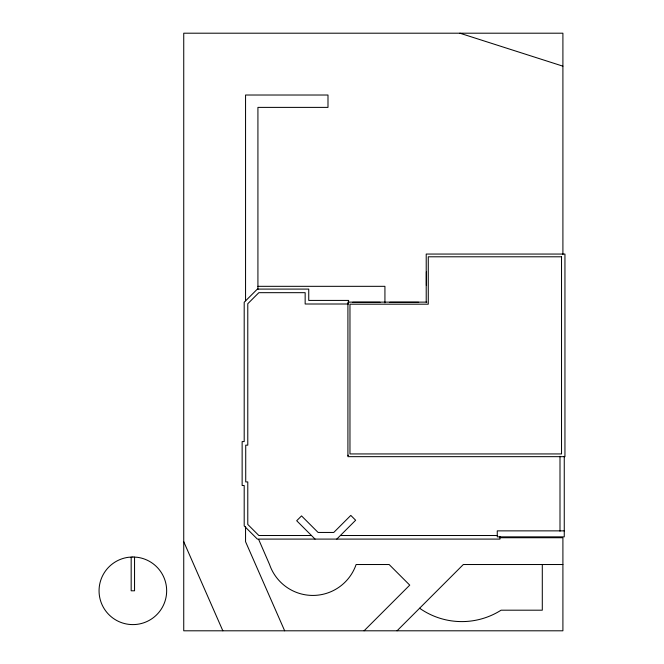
<?xml version="1.0" encoding="UTF-8"?>
<svg xmlns="http://www.w3.org/2000/svg" width="664" height="664" viewBox="0 0 664 664"><rect width="100%" height="100%" fill="white"/><g stroke="black" fill="none" stroke-linecap="round" stroke-linejoin="round"><path stroke-width="1" d="M336.797 539.093L355.647 520.244L350.799 515.405L333.76 532.453L318.097 532.453L301.539 515.895L296.692 520.734L315.06 539.093M364.071 630.8L409.746 585.125L389.137 564.524L356.111 564.524A45.75 45.75 0 0 1 269.559 564.524L258.728 539.583M397.047 630.8L463.323 564.524L562.906 564.524M257.923 286.325L384.929 286.325L384.929 302.817M426.902 302.128L347.911 302.128L347.911 456.666L564.948 456.666L564.948 254.055L426.213 254.055L426.213 302.128M352.717 302.303L380.015 302.303M389.809 302.303L418.66 302.303M348.592 304.004L305.158 304.004L305.158 292.675L258.844 292.675L247.78 303.738L247.78 445.162L245.721 445.162L245.721 481.931L247.78 481.931L247.78 524.452L258.844 535.516L311.549 535.516M347.911 455.305L348.592 455.305M564.259 530.868L497.261 530.868L497.261 536.861L564.259 536.861L564.259 456.334M340.491 535.516L497.577 535.516M499.809 537.732L562.906 537.732L562.906 630.8L183.737 630.8L183.737 33.2L562.906 33.2L562.906 254.387M459.87 33.2L562.906 66.168M284.665 630.8L245.555 541.683L245.555 526.386M183.737 541.683L222.847 630.8M560.001 456.276L560.001 531.192M542.297 564.524L542.297 610.191L501.088 610.191A73.33 73.33 0 0 1 419.606 608.232M499.967 536.412L499.967 539.093L257.358 539.093L244.194 525.938L244.194 485.517L242.136 485.517L242.136 441.577L244.194 441.577L244.194 302.253L257.358 289.089L308.743 289.089L308.743 300.418L348.592 300.418L348.592 302.817M426.388 271.958L426.388 285.478M257.923 289.421L257.923 107.385L327.991 107.385L327.991 95.018L245.555 95.018L245.555 300.75M134.551 557.104L134.551 590.794L131.173 590.794L131.173 557.104M132.858 556.996L128.451 557.287A33.806 33.806 0 0 0 104.348 608.963A33.806 33.806 0 0 0 161.369 608.963A33.806 33.806 0 0 0 137.274 557.287L132.858 556.996M561.528 256.794L428.272 256.794L428.272 304.187L349.969 304.187L349.969 453.935L561.528 453.935L561.528 256.794"/></g></svg>
